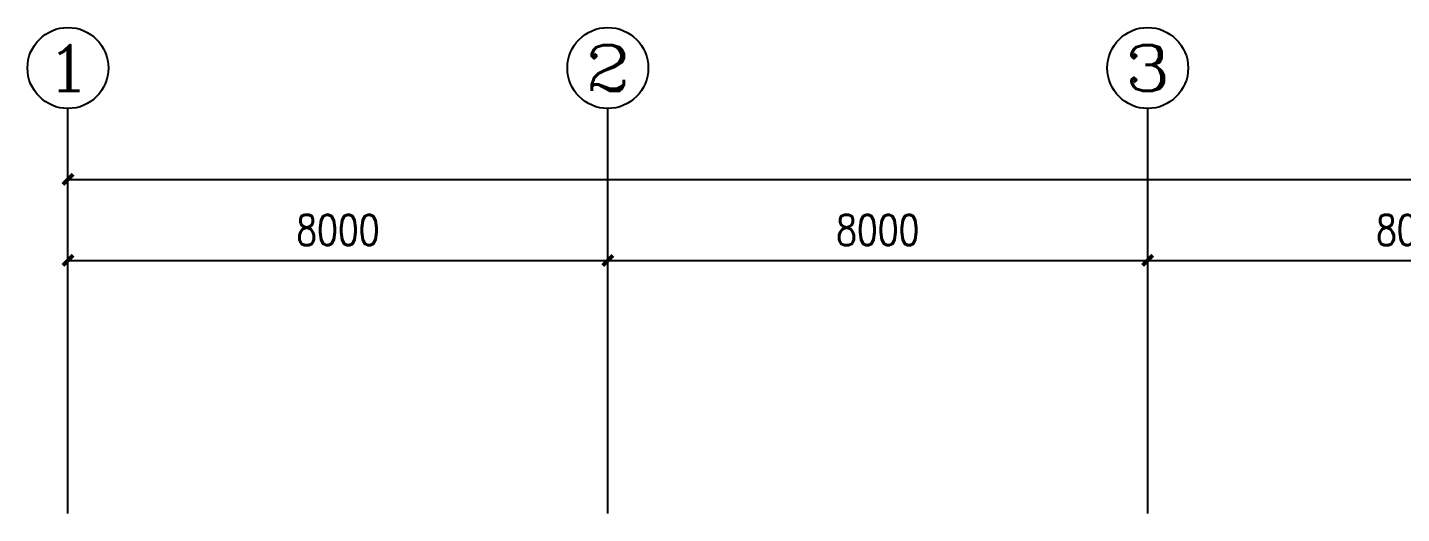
# Model space of a CAD drawing. Extents: x -1348811 to 123514, y -640545 to 749356.
# Drawn here: x -594668 to -574306, y -2685 to 4515 of the extents above; entities that cross this region are included whole.
import ezdxf
from ezdxf.enums import TextEntityAlignment as Align

# ---------------------------------------------------------------- set-up
doc = ezdxf.new("R2010")
doc.units = 0
doc.header["$LTSCALE"] = 10
doc.header["$MEASUREMENT"] = 0
doc.layers.get('0').update_dxf_attribs({"linetype": 'CONTINUOUS'})
doc.layers.get('Defpoints').update_dxf_attribs({"linetype": 'CONTINUOUS'})
doc.layers.add('AXIS', color=3, linetype='CONTINUOUS')
doc.layers.add('AXIS_TEXT', color=7, linetype='CONTINUOUS')
doc.styles.add('_TCH_AXIS', font='COMPLEX', dxfattribs={"bigfont": 'GBCBIG'})
doc.styles.add('COMPLEX', font='COMPLEX')
doc.styles.add('DIM_FONT', font='SIMPLEX', dxfattribs={"width": 0.8, "bigfont": 'HZTXT'})
doc.dimstyles.new('DIMN150', dxfattribs={"dimscale": 1.5, "dimtxt": 300, "dimasz": 100, "dimexe": 250, "dimexo": 300, "dimgap": 150, "dimtad": 1, "dimdec": 0, "dimzin": 0, "dimdsep": 46, "dimtxsty": 'DIM_FONT', "dimblk": 'ARCHTICK', "dimcen": 0.09, "dimclrt": 7, "dimazin": 2, "dimtfac": 1, "dimtdec": 0, "dimtix": 1, "dimtmove": 2, "dimatfit": 3, "dimfxl": 0, "dimtolj": 1, "dimtzin": 0, "dimarcsym": 0})

# ---------------------------------------------------------------- blocks, each defined once
blk = doc.blocks.new('_ArchTick')
at = {"color": 0, "linetype": 'ByBlock', "const_width": 0.4}
blk.add_lwpolyline([(-0.5, -0.5), (0.5, 0.5)], dxfattribs=at)
blk = doc.blocks.new('*D1888')
at = {"layer": 'AXIS', "color": 0, "lineweight": -2}
for p, q in [((-594067.652995409, -2234.50707091269), (-594067.652995409, 2640.492929087775)), ((-498067.6529954047, -2234.507070911763), (-498067.6529954047, 2640.492929087775)), ((-594067.652995409, 2265.492929087775), (-498067.6529954047, 2265.492929087775))]:
    blk.add_line(p, q, dxfattribs=at)
at = {"layer": 'Defpoints', "color": 0}
for p in [(-498067.6529954047, 2265.492929087775), (-594067.652995409, -2684.50707091269), (-498067.6529954047, -2684.507070911763)]:
    blk.add_point(p, dxfattribs=at)
at = {"layer": 'AXIS', "color": 0, "lineweight": -2, "xscale": 150, "yscale": 150, "zscale": 150, "rotation": 180}
blk.add_blockref('_ArchTick', (-594067.652995409, 2265.492929087775), dxfattribs=at)
at = {"layer": 'AXIS', "color": 0, "lineweight": -2, "xscale": 150, "yscale": 150, "zscale": 150}
blk.add_blockref('_ArchTick', (-498067.6529954047, 2265.492929087775), dxfattribs=at)
at = {"layer": 'AXIS', "color": 7, "insert": (-546067.6529954069, 2715.492929087775), "char_height": 450, "attachment_point": 5, "style": 'DIM_FONT'}
blk.add_mtext('\\A1;96000', dxfattribs=at)
blk = doc.blocks.new('*D1889')
at = {"layer": 'AXIS', "color": 0, "lineweight": -2}
for p, q in [((-594067.652995409, -2234.50707091269), (-594067.652995409, 1440.492929087346)), ((-586067.6529954083, -2234.507070912614), (-586067.6529954083, 1440.492929087346)), ((-594067.652995409, 1065.492929087346), (-586067.6529954083, 1065.492929087346))]:
    blk.add_line(p, q, dxfattribs=at)
at = {"layer": 'Defpoints', "color": 0}
for p in [(-586067.6529954083, 1065.492929087346), (-594067.652995409, -2684.50707091269), (-586067.6529954083, -2684.507070912614)]:
    blk.add_point(p, dxfattribs=at)
at = {"layer": 'AXIS', "color": 0, "lineweight": -2, "xscale": 150, "yscale": 150, "zscale": 150, "rotation": 180}
blk.add_blockref('_ArchTick', (-594067.652995409, 1065.492929087346), dxfattribs=at)
at = {"layer": 'AXIS', "color": 0, "lineweight": -2, "xscale": 150, "yscale": 150, "zscale": 150}
blk.add_blockref('_ArchTick', (-586067.6529954083, 1065.492929087346), dxfattribs=at)
at = {"layer": 'AXIS', "color": 7, "insert": (-590067.6529954086, 1515.492929087346), "char_height": 450, "attachment_point": 5, "style": 'DIM_FONT'}
blk.add_mtext('\\A1;8000', dxfattribs=at)
blk = doc.blocks.new('*D1890')
at = {"layer": 'AXIS', "color": 0, "lineweight": -2}
for p, q in [((-586067.6529954083, -2234.507070912614), (-586067.6529954083, 1440.492929087426)), ((-578067.6529954108, -2234.507070912538), (-578067.6529954108, 1440.492929087426)), ((-586067.6529954083, 1065.492929087426), (-578067.6529954108, 1065.492929087426))]:
    blk.add_line(p, q, dxfattribs=at)
at = {"layer": 'Defpoints', "color": 0}
for p in [(-578067.6529954108, 1065.492929087426), (-586067.6529954083, -2684.507070912614), (-578067.6529954108, -2684.507070912538)]:
    blk.add_point(p, dxfattribs=at)
at = {"layer": 'AXIS', "color": 0, "lineweight": -2, "xscale": 150, "yscale": 150, "zscale": 150, "rotation": 180}
blk.add_blockref('_ArchTick', (-586067.6529954083, 1065.492929087426), dxfattribs=at)
at = {"layer": 'AXIS', "color": 0, "lineweight": -2, "xscale": 150, "yscale": 150, "zscale": 150}
blk.add_blockref('_ArchTick', (-578067.6529954108, 1065.492929087426), dxfattribs=at)
at = {"layer": 'AXIS', "color": 7, "insert": (-582067.6529954096, 1515.492929087426), "char_height": 450, "attachment_point": 5, "style": 'DIM_FONT'}
blk.add_mtext('\\A1;8000', dxfattribs=at)
blk = doc.blocks.new('*D1891')
at = {"layer": 'AXIS', "color": 0, "lineweight": -2}
for p, q in [((-578067.6529954108, -2234.507070912538), (-578067.6529954108, 1440.492929087502)), ((-570067.6529954092, -2234.507070912457), (-570067.6529954092, 1440.492929087502)), ((-578067.6529954108, 1065.492929087502), (-570067.6529954092, 1065.492929087502))]:
    blk.add_line(p, q, dxfattribs=at)
at = {"layer": 'Defpoints', "color": 0}
for p in [(-570067.6529954092, 1065.492929087502), (-578067.6529954108, -2684.507070912538), (-570067.6529954092, -2684.507070912457)]:
    blk.add_point(p, dxfattribs=at)
at = {"layer": 'AXIS', "color": 0, "lineweight": -2, "xscale": 150, "yscale": 150, "zscale": 150, "rotation": 180}
blk.add_blockref('_ArchTick', (-578067.6529954108, 1065.492929087502), dxfattribs=at)
at = {"layer": 'AXIS', "color": 0, "lineweight": -2, "xscale": 150, "yscale": 150, "zscale": 150}
blk.add_blockref('_ArchTick', (-570067.6529954092, 1065.492929087502), dxfattribs=at)
at = {"layer": 'AXIS', "color": 7, "insert": (-574067.65299541, 1515.492929087502), "char_height": 450, "attachment_point": 5, "style": 'DIM_FONT'}
blk.add_mtext('\\A1;8000', dxfattribs=at)
blk = doc.blocks.new('_AXISO')
blk.add_circle((0, 0), 0.5)
at = {"layer": 'AXIS_TEXT', "style": 'COMPLEX', "width": 1.041666666666667}
blk.add_attdef('A', text='', height=0.56, dxfattribs=at).set_placement((-0.25, -0.28), (0.25, -0.28), align=Align.FIT)

msp = doc.modelspace()

# ---------------------------------------------------------------- linework, layer by layer
at = {"layer": 'AXIS'}
for p, q in [((-594067.6529953037, -2684.507070912689), (-594067.6529953037, 3315.49292908731)), ((-586067.6529954083, -2684.507070912612), (-586067.6529954083, 3315.49292908739)), ((-578067.6529954108, -2684.507070912534), (-578067.6529954108, 3315.492929087466))]:
    msp.add_line(p, q, dxfattribs=at)

# ---------------------------------------------------------------- block references
ref = msp.add_blockref('_AXISO', (-594067.6529953039, 3915.49292908731), dxfattribs=dict(at, xscale=1200, yscale=1200, zscale=1200))
ref.add_attrib('A', '1', dxfattribs={"layer": 'AXIS_TEXT', "height": 678.8225099390856, "style": '_TCH_AXIS', "width": 2.333333333333327}).set_placement((-594407.0642502734, 3576.081674117768), (-593728.2417403343, 3576.081674117768), align=Align.FIT)
ref = msp.add_blockref('_AXISO', (-586067.6529954083, 3915.49292908739), dxfattribs=dict(at, xscale=1200, yscale=1200, zscale=1200))
ref.add_attrib('A', '2', dxfattribs={"layer": 'AXIS_TEXT', "height": 678.8225099390856, "style": '_TCH_AXIS', "width": 1.499999999999996}).set_placement((-586407.0642503778, 3576.081674117848), (-585728.2417404387, 3576.081674117848), align=Align.FIT)
ref = msp.add_blockref('_AXISO', (-578067.6529954108, 3915.492929087466), dxfattribs=dict(at, xscale=1200, yscale=1200, zscale=1200))
ref.add_attrib('A', '3', dxfattribs={"layer": 'AXIS_TEXT', "height": 678.8225099390856, "style": '_TCH_AXIS', "width": 1.499999999999996}).set_placement((-578407.0642503804, 3576.081674117924), (-577728.2417404413, 3576.081674117924), align=Align.FIT)

# ---------------------------------------------------------------- dimensions: what is measured, and where the dimension line sits
for p1, p2, distance, picture, middle in [((-594067.652995409, -2684.50707091269), (-498067.6529954047, -2684.507070911763), 4949.999999999538, '*D1888', (-546067.6529954069, 2715.492929087775)), ((-594067.652995409, -2684.50707091269), (-586067.6529954083, -2684.507070912614), 3749.99999999996, '*D1889', (-590067.6529954086, 1515.492929087346)), ((-586067.6529954083, -2684.507070912614), (-578067.6529954108, -2684.507070912538), 3749.999999999964, '*D1890', (-582067.6529954096, 1515.492929087426)), ((-578067.6529954108, -2684.507070912538), (-570067.6529954092, -2684.507070912457), 3749.999999999959, '*D1891', (-574067.65299541, 1515.492929087502))]:
    dim = msp.add_aligned_dim(p1=p1, p2=p2, distance=distance, dimstyle='DIMN150', dxfattribs=at)
    dim.commit()
    dim.dimension.update_dxf_attribs({"geometry": picture, "text_midpoint": middle})

doc.saveas('drawing.dxf')
